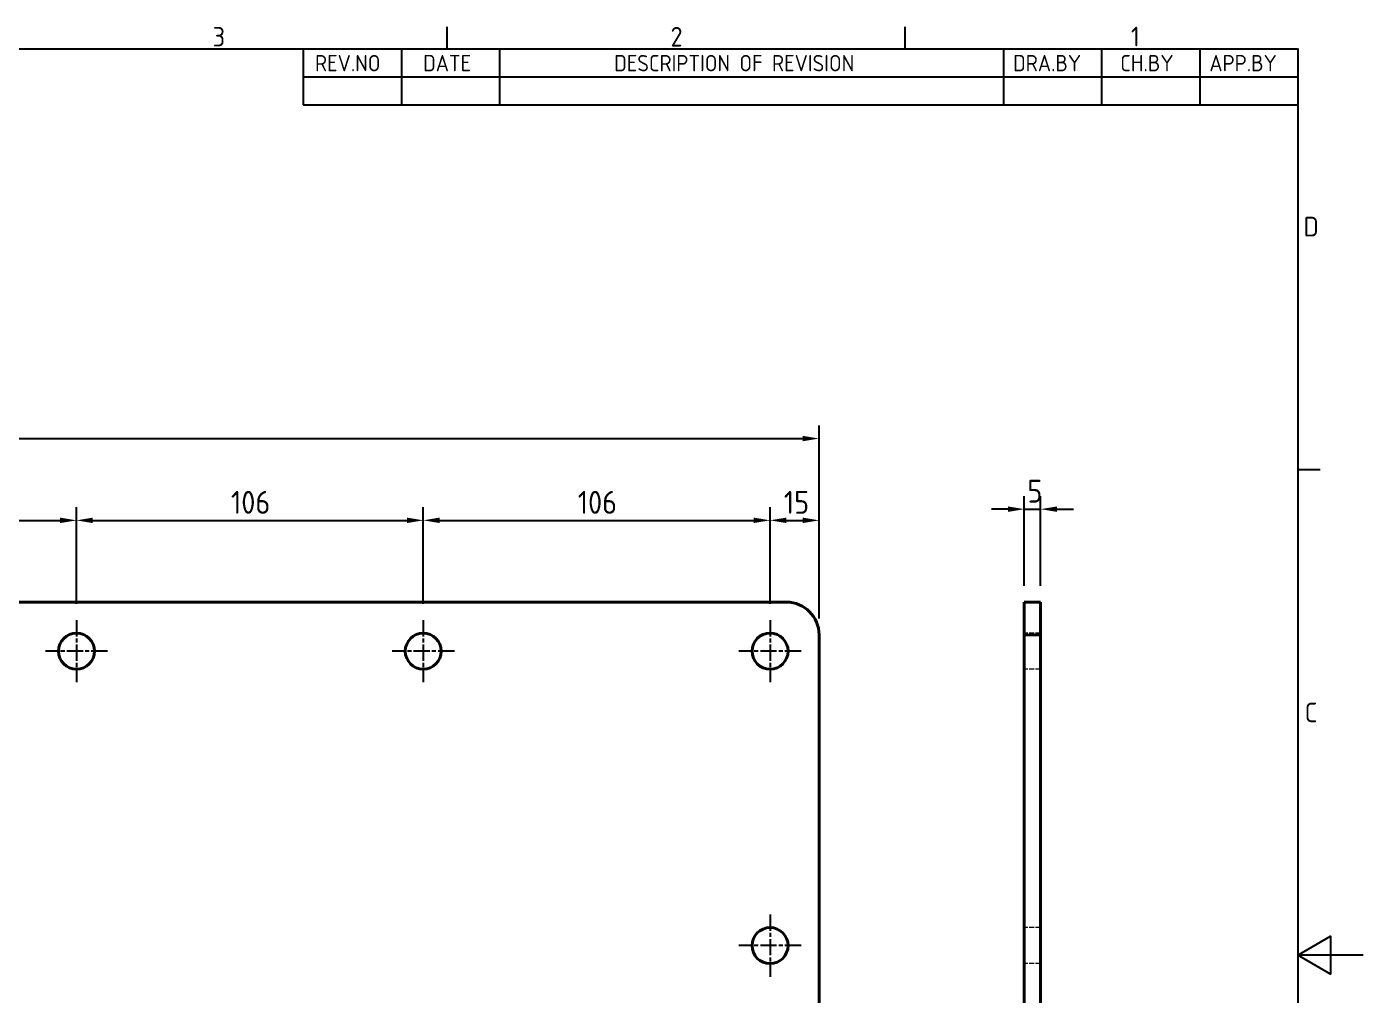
# Model space of a CAD drawing. Header units: millimetres. Extents: x 0 to 840, y 0 to 594.
# Drawn here: x 431.5 to 840, y 284.7 to 580.8 of the extents above; entities that cross this region are included whole.
import ezdxf

# ---------------------------------------------------------------- set-up
doc = ezdxf.new("R2010")
doc.units = ezdxf.units.MM
doc.header["$LTSCALE"] = 2
doc.linetypes.add('CHAIN', pattern=[0.35429999999999995, 0.2362, -0.0295, 0.0591, -0.0295])
doc.linetypes.add('DASHED', pattern=[0.2067, 0.1654, -0.0413])
doc.layers.get('0').update_dxf_attribs({"color": 3, "lineweight": 25})
for name, color, linetype, lineweight in [('가려진 것(ISO)', 2, 'DASHED', 18), ('가시적인 것(ISO)', 3, 'Continuous', 40), ('가시적인 좁은 것(ISO)', 3, 'Continuous', 35), ('경계(ISO)', 7, 'Continuous', 25), ('기호(ISO)', 5, 'Continuous', 25), ('중심 표식(ISO)', 1, 'Continuous', 25), ('치수(ISO)', 2, 'Continuous', 25)]:
    doc.layers.add(name, color=color, linetype=linetype, lineweight=lineweight)
doc.styles.add('ISO Proportiona M2B', font='isocp.shx')
doc.styles.add('문자 텍스트_M2B', font='isocp.shx')
doc.styles.add('치수 텍스트_PSTEK_POSCO', font='isocp.shx')
doc.dimstyles.new('치수_PSTEK_POSCO', dxfattribs={"dimscale": 2, "dimtxt": 3.5, "dimasz": 2.5, "dimexe": 2, "dimexo": 2.5, "dimgap": 1, "dimtad": 1, "dimrnd": 1e-08, "dimdsep": 46, "dimtxsty": '치수 텍스트_PSTEK_POSCO', "dimcen": 0.09, "dimdle": 10, "dimclrd": 7, "dimclre": 7, "dimclrt": 2, "dimadec": 1, "dimazin": 2, "dimtfac": 1, "dimtmove": 0, "dimatfit": 3, "dimfxl": 0, "dimtolj": 1, "dimlwd": -1, "dimlwe": -1, "dimarcsym": 0})

# ---------------------------------------------------------------- blocks, each defined once
blk = doc.blocks.new('경계 Default Border')
at = {"layer": '경계(ISO)'}
for p, q in [((280, 287.0000076293945), (280, 290.4000091552734)), ((350, 287.0000076293945), (350, 290.4000091552734)), ((410, 222.7499961853027), (413.4000015258789, 222.7499961853027))]:
    blk.add_line(p, q, dxfattribs=at)
at = {"layer": '경계(ISO)', "flags": 128}
for points in [[(10, 10), (10, 287.0000076293945), (410, 287.0000076293945), (410, 10), (10, 10)], [(420, 148.5000038146973), (410, 148.5000038146973), (415, 151.3867473602295), (415, 145.6132507324219), (410, 148.5000038146973)]]:
    blk.add_lwpolyline(points, dxfattribs=at)
at = {"layer": '경계(ISO)', "color": 2, "char_height": 3.00000011920929, "attachment_point": 7, "style": '문자 텍스트_M2B'}
for s, insert in [('3', (244.1685395229535, 287.3713945155963)), ('2', (314.127739416884, 287.3713945155963)), ('1', (384.4860661041481, 287.4)), ('D', (410.878270202895, 258.3463944559917)), ('C', (411.0445395201643, 184.0963944559917))]:
    blk.add_mtext(s, dxfattribs=dict(at, insert=insert))
blk = doc.blocks.new('리비전 내역')
at = {"layer": '기호(ISO)'}
for p, q in [((258, 287.0000076293945), (410, 287.0000076293945)), ((258, 287.0000076293945), (258, 282.7200076293945)), ((273, 287.0000076293945), (273, 282.7200076293945)), ((288, 287.0000076293945), (288, 282.7200076293945)), ((365, 287.0000076293945), (365, 282.7200076293945)), ((380, 287.0000076293945), (380, 282.7200076293945)), ((395, 287.0000076293945), (395, 282.7200076293945)), ((410, 287.0000076293945), (410, 282.7200076293945)), ((258, 282.7200076293945), (410, 282.7200076293945)), ((258, 282.7200076293945), (258, 278.4400076293945)), ((273, 282.7200076293945), (273, 278.4400076293945)), ((288, 282.7200076293945), (288, 278.4400076293945)), ((365, 282.7200076293945), (365, 278.4400076293945)), ((380, 282.7200076293945), (380, 278.4400076293945)), ((395, 282.7200076293945), (395, 278.4400076293945)), ((410, 282.7200076293945), (410, 278.4400076293945)), ((258, 278.4400076293945), (410, 278.4400076293945))]:
    blk.add_line(p, q, dxfattribs=at)
at = {"layer": '기호(ISO)', "color": 2, "char_height": 2.5, "attachment_point": 7, "style": 'ISO Proportiona M2B'}
for s, insert in [('REV.NO', (259.7871163682308, 283.5831900503393)), ('DATE', (276.3142317728366, 283.5831900503393)), ('DESCRIPTION OF REVISION', (305.5070204333629, 283.5831900503393)), ('DRA.BY', (366.4757339553204, 283.5831900503393)), ('CH.BY', (382.8642915086117, 283.5831900503393)), ('APP.BY', (396.4777339604404, 283.5831900503393))]:
    blk.add_mtext(s, dxfattribs=dict(at, insert=insert))
blk = doc.blocks.new('*D25')
at = {"layer": 'Defpoints', "color": 0, "transparency": 16777216}
for p in [(673.6772661346729, 429.9102911855369), (658.6772661346729, 399.410291185537), (673.6772661346729, 394.9102911855371)]:
    blk.add_point(p, dxfattribs=at)
at = {"layer": '치수(ISO)', "color": 7, "transparency": 16777216}
for p, q in [((658.6772661346729, 404.410291185537), (658.6772661346729, 433.9102911855369)), ((673.6772661346729, 399.9102911855371), (673.6772661346729, 433.9102911855369)), ((663.6772661346729, 429.9102911855369), (668.6772661346729, 429.9102911855369))]:
    blk.add_line(p, q, dxfattribs=at)
for points in [[(663.6772661346729, 430.7436245188703), (663.6772661346729, 429.0769578522036), (658.6772661346729, 429.9102911855369)], [(668.6772661346729, 430.7436245188703), (668.6772661346729, 429.0769578522036), (673.6772661346729, 429.9102911855369)]]:
    blk.add_solid(points, dxfattribs=at)
at = {"layer": '치수(ISO)', "color": 2, "transparency": 16777216, "insert": (662.9022913878421, 435.4102911855369), "char_height": 7, "attachment_point": 4, "style": '치수 텍스트_PSTEK_POSCO'}
blk.add_mtext('\\A1;15', dxfattribs=at)
blk = doc.blocks.new('*D26')
at = {"layer": 'Defpoints', "color": 0, "transparency": 16777216}
for p in [(673.6772661346729, 454.9102911855367), (113.6772661346729, 394.9102911855367), (673.6772661346729, 394.9102911855371)]:
    blk.add_point(p, dxfattribs=at)
at = {"layer": '치수(ISO)', "color": 7, "transparency": 16777216}
for p, q in [((113.6772661346729, 399.9102911855367), (113.6772661346729, 458.9102911855367)), ((673.6772661346729, 399.9102911855371), (673.6772661346729, 458.9102911855367)), ((118.6772661346729, 454.9102911855367), (668.6772661346729, 454.9102911855367))]:
    blk.add_line(p, q, dxfattribs=at)
for points in [[(118.6772661346729, 455.74362451887), (118.6772661346729, 454.0769578522034), (113.6772661346729, 454.9102911855367)], [(668.6772661346729, 455.74362451887), (668.6772661346729, 454.0769578522034), (673.6772661346729, 454.9102911855367)]]:
    blk.add_solid(points, dxfattribs=at)
at = {"layer": '치수(ISO)', "color": 2, "transparency": 16777216, "insert": (387.374510229161, 460.4102911855367), "char_height": 7, "attachment_point": 4, "style": '치수 텍스트_PSTEK_POSCO'}
blk.add_mtext('\\A1;560', dxfattribs=at)
blk = doc.blocks.new('*D31')
at = {"layer": 'Defpoints', "color": 0, "transparency": 16777216}
for p in [(741.381165626504, 433.3252811175078), (736.381165626504, 404.9102911855371), (741.381165626504, 404.9102911855371)]:
    blk.add_point(p, dxfattribs=at)
at = {"layer": '치수(ISO)', "color": 7, "transparency": 16777216}
for p, q in [((736.381165626504, 409.9102911855371), (736.381165626504, 437.3252811175078)), ((741.381165626504, 409.9102911855371), (741.381165626504, 437.3252811175078)), ((731.381165626504, 433.3252811175078), (726.381165626504, 433.3252811175078)), ((736.381165626504, 433.3252811175078), (741.381165626504, 433.3252811175078)), ((746.381165626504, 433.3252811175078), (751.381165626504, 433.3252811175078))]:
    blk.add_line(p, q, dxfattribs=at)
for points in [[(731.381165626504, 434.1586144508411), (731.381165626504, 432.4919477841744), (736.381165626504, 433.3252811175078)], [(746.381165626504, 434.1586144508411), (746.381165626504, 432.4919477841744), (741.381165626504, 433.3252811175078)]]:
    blk.add_solid(points, dxfattribs=at)
at = {"layer": '치수(ISO)', "color": 2, "transparency": 16777216, "insert": (737.3361908796734, 438.8252811175078), "char_height": 7, "attachment_point": 4, "style": '치수 텍스트_PSTEK_POSCO'}
blk.add_mtext('\\A1;5', dxfattribs=at)
blk = doc.blocks.new('*D33')
at = {"layer": 'Defpoints', "color": 0, "transparency": 16777216}
for p in [(446.6772661346728, 429.9102911855369), (340.6772661346729, 399.4102911855368), (446.6772661346728, 399.4102911855368)]:
    blk.add_point(p, dxfattribs=at)
at = {"layer": '치수(ISO)', "color": 7, "transparency": 16777216}
for p, q in [((340.6772661346729, 404.4102911855368), (340.6772661346729, 433.9102911855369)), ((446.6772661346728, 404.4102911855368), (446.6772661346728, 433.9102911855369)), ((345.6772661346729, 429.9102911855369), (441.6772661346728, 429.9102911855369))]:
    blk.add_line(p, q, dxfattribs=at)
for points in [[(345.6772661346729, 430.7436245188702), (345.6772661346729, 429.0769578522036), (340.6772661346729, 429.9102911855369)], [(441.6772661346728, 430.7436245188702), (441.6772661346728, 429.0769578522036), (446.6772661346728, 429.9102911855369)]]:
    blk.add_solid(points, dxfattribs=at)
at = {"layer": '치수(ISO)', "color": 2, "transparency": 16777216, "insert": (387.9036440874287, 435.4102911855369), "char_height": 7, "attachment_point": 4, "style": '치수 텍스트_PSTEK_POSCO'}
blk.add_mtext('\\A1;106', dxfattribs=at)
blk = doc.blocks.new('*D34')
at = {"layer": 'Defpoints', "color": 0, "transparency": 16777216}
for p in [(552.6772661346728, 429.9102911855369), (446.6772661346728, 399.4102911855368), (552.6772661346728, 399.4102911855368)]:
    blk.add_point(p, dxfattribs=at)
at = {"layer": '치수(ISO)', "color": 7, "transparency": 16777216}
for p, q in [((446.6772661346728, 404.4102911855368), (446.6772661346728, 433.9102911855369)), ((552.6772661346728, 404.4102911855368), (552.6772661346728, 433.9102911855369)), ((451.6772661346728, 429.9102911855369), (547.6772661346728, 429.9102911855369))]:
    blk.add_line(p, q, dxfattribs=at)
for points in [[(451.6772661346728, 430.7436245188702), (451.6772661346728, 429.0769578522036), (446.6772661346728, 429.9102911855369)], [(547.6772661346728, 430.7436245188702), (547.6772661346728, 429.0769578522036), (552.6772661346728, 429.9102911855369)]]:
    blk.add_solid(points, dxfattribs=at)
at = {"layer": '치수(ISO)', "color": 2, "transparency": 16777216, "insert": (493.9036440874287, 435.4102911855369), "char_height": 7, "attachment_point": 4, "style": '치수 텍스트_PSTEK_POSCO'}
blk.add_mtext('\\A1;106', dxfattribs=at)
blk = doc.blocks.new('*D35')
at = {"layer": 'Defpoints', "color": 0, "transparency": 16777216}
for p in [(658.6772661346729, 429.9102911855369), (552.6772661346728, 399.4102911855368), (658.6772661346729, 399.410291185537)]:
    blk.add_point(p, dxfattribs=at)
at = {"layer": '치수(ISO)', "color": 7, "transparency": 16777216}
for p, q in [((552.6772661346728, 404.4102911855368), (552.6772661346728, 433.9102911855369)), ((658.6772661346729, 404.410291185537), (658.6772661346729, 433.9102911855369)), ((557.6772661346728, 429.9102911855369), (653.6772661346729, 429.9102911855369))]:
    blk.add_line(p, q, dxfattribs=at)
for points in [[(557.6772661346728, 430.7436245188702), (557.6772661346728, 429.0769578522036), (552.6772661346728, 429.9102911855369)], [(653.6772661346729, 430.7436245188702), (653.6772661346729, 429.0769578522036), (658.6772661346729, 429.9102911855369)]]:
    blk.add_solid(points, dxfattribs=at)
at = {"layer": '치수(ISO)', "color": 2, "transparency": 16777216, "insert": (599.9036440874288, 435.4102911855369), "char_height": 7, "attachment_point": 4, "style": '치수 텍스트_PSTEK_POSCO'}
blk.add_mtext('\\A1;106', dxfattribs=at)

msp = doc.modelspace()

# ---------------------------------------------------------------- linework, layer by layer
at = {"layer": '가려진 것(ISO)', "ltscale": 4.761641502380371}
for p, q in [((741.381165626501, 395.410291185537), (736.381165626501, 395.410291185537)), ((741.381165626501, 384.410291185537), (736.381165626501, 384.410291185537)), ((741.381165626501, 305.410291185537), (736.381165626501, 305.410291185537)), ((741.381165626501, 294.4102911855369), (736.381165626501, 294.4102911855369))]:
    msp.add_line(p, q, dxfattribs=at)
at = {"layer": '가시적인 것(ISO)'}
for p, q in [((123.6772661346728, 404.9102911855367), (663.6772661346729, 404.9102911855371)), ((736.3811656265055, 394.9102911855369), (736.3811656265025, 404.9102911855369)), ((741.3811656265025, 404.9102911855371), (736.3811656265025, 404.9102911855371)), ((741.3811656265025, 404.9102911855369), (741.3811656265055, 394.9102911855369)), ((673.6772661346729, 394.9102911855371), (673.677266134673, 204.9102911855371)), ((736.3811656265054, 394.9102911855371), (736.3811656265054, 204.9102911855371)), ((741.3811656265055, 204.9102911855371), (741.3811656265054, 394.9102911855371))]:
    msp.add_line(p, q, dxfattribs=at)
for centre in [(446.6772661346728, 389.9102911855368), (552.6772661346728, 389.9102911855368), (658.6772661346729, 389.9102911855369), (658.6772661346729, 299.9102911855369)]:
    msp.add_circle(centre, 5.5, dxfattribs=at)
msp.add_arc((663.6772661346729, 394.9102911855369), 10.00000000000002, 0, 90, dxfattribs=at)
at = {"layer": '가시적인 좁은 것(ISO)'}
msp.add_line((736.3811656265054, 394.9102911855371), (741.3811656265054, 394.9102911855371), dxfattribs=at)
at = {"layer": '중심 표식(ISO)', "linetype": 'CHAIN', "ltscale": 10.55637073516846}
for p, q in [((446.6772661346728, 399.4102911855368), (446.6772661346728, 380.4102911855368)), ((552.6772661346728, 399.4102911855368), (552.6772661346728, 380.4102911855368)), ((658.6772661346729, 399.410291185537), (658.6772661346729, 380.4102911855369)), ((456.1772661346728, 389.9102911855368), (437.1772661346728, 389.9102911855368)), ((562.1772661346729, 389.9102911855368), (543.1772661346728, 389.9102911855368)), ((668.1772661346729, 389.9102911855369), (649.1772661346728, 389.9102911855369)), ((658.6772661346729, 309.4102911855369), (658.6772661346729, 290.410291185537)), ((668.1772661346729, 299.9102911855369), (649.1772661346728, 299.9102911855369))]:
    msp.add_line(p, q, dxfattribs=at)

# ---------------------------------------------------------------- block references
at = {"xscale": 2, "yscale": 2, "zscale": 2}
msp.add_blockref('경계 Default Border', (0, 0), dxfattribs=at)
at = {"layer": '기호(ISO)', "xscale": 2, "yscale": 2, "zscale": 2}
msp.add_blockref('리비전 내역', (0, 0), dxfattribs=at)

# ---------------------------------------------------------------- dimensions: what is measured, and where the dimension line sits
at = {"layer": '치수(ISO)', "color": 7}
for base, p1, p2, override, picture, middle in [((673.6772661346729, 454.9102911855367), (113.6772661346729, 394.9102911855367), (673.6772661346729, 394.9102911855371), {"dimdec": 2, "dimtp": 0, "dimtm": -0, "dimtdec": 2, "dimtofl": 0, "dimatfit": 1}, '*D26', (393.6772661346728, 454.9102911855367)), ((741.381165626504, 433.3252811175078), (736.381165626504, 404.9102911855371), (741.381165626504, 404.9102911855371), {"dimdec": 2, "dimtp": 0, "dimtm": -0, "dimtdec": 2, "dimtofl": 1, "dimatfit": 1}, '*D31', (738.881165626504, 433.3252811175078))]:
    dim = msp.add_linear_dim(base=base, p1=p1, p2=p2, dimstyle='치수_PSTEK_POSCO', override=override, dxfattribs=at)
    dim.commit()
    dim.dimension.update_dxf_attribs({"geometry": picture, "text_midpoint": middle, "dimtype": 160})
for base, p1, p2, picture, middle in [((446.6772661346728, 429.9102911855369), (340.6772661346729, 399.4102911855368), (446.6772661346728, 399.4102911855368), '*D33', (393.6772661346728, 429.9102911855369)), ((552.6772661346728, 429.9102911855369), (446.6772661346728, 399.4102911855368), (552.6772661346728, 399.4102911855368), '*D34', (499.6772661346728, 429.9102911855369)), ((658.6772661346729, 429.9102911855369), (552.6772661346728, 399.4102911855368), (658.6772661346729, 399.410291185537), '*D35', (605.6772661346729, 429.9102911855369)), ((673.6772661346729, 429.9102911855369), (658.6772661346729, 399.410291185537), (673.6772661346729, 394.9102911855371), '*D25', (666.1972661346726, 429.9102911855369))]:
    dim = msp.add_linear_dim(base=base, p1=p1, p2=p2, angle=180, dimstyle='치수_PSTEK_POSCO', override={"dimdec": 2, "dimtp": 0, "dimtm": -0, "dimtdec": 2, "dimtofl": 0, "dimatfit": 1}, dxfattribs=at)
    dim.commit()
    dim.dimension.update_dxf_attribs({"geometry": picture, "text_midpoint": middle, "dimtype": 160})

doc.saveas('drawing.dxf')
